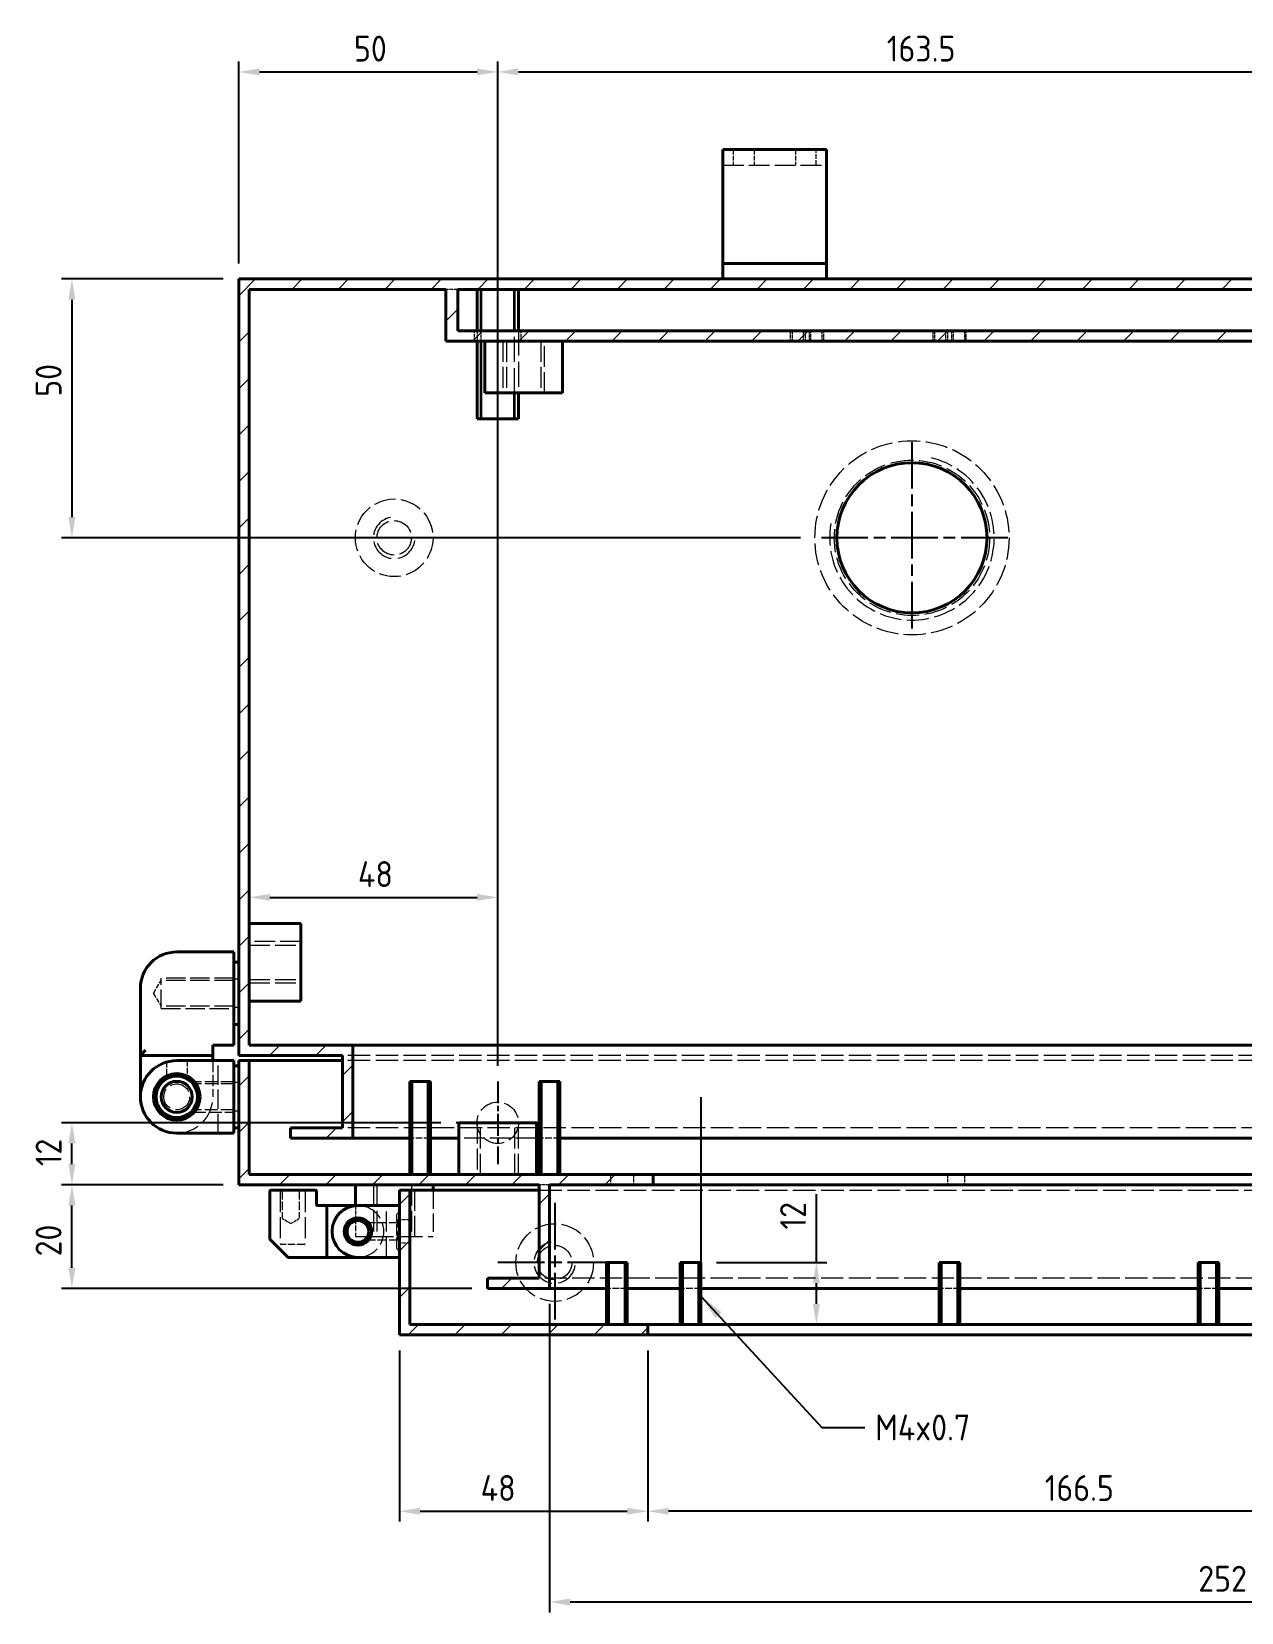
# Model space of a CAD drawing. Header units: millimetres. Extents: x 0 to 2378, y 0 to 1682.
# Drawn here: x 1109.9 to 1343.5, y 778.8 to 1084.2 of the extents above; entities that cross this region are included whole.
import ezdxf

# ---------------------------------------------------------------- set-up
doc = ezdxf.new("R2010")
doc.units = ezdxf.units.MM
doc.header["$LTSCALE"] = 2
doc.linetypes.add('CHAIN', pattern=[0.3543, 0.2362, -0.0295, 0.0591, -0.0295])
doc.linetypes.add('DASHED', pattern=[0.2067, 0.1654, -0.0413])
for name, color, linetype, lineweight in [('가려진 것(ISO)', 2, 'DASHED', 18), ('가시적인 것(ISO)', 3, 'Continuous', 40), ('가시적인 좁은 것(ISO)', 3, 'Continuous', 35), ('기호(ISO)', 5, 'Continuous', 25), ('중심 표식(ISO)', 1, 'Continuous', 25), ('치수(ISO)', 2, 'Continuous', 25), ('해치(ISO)', 7, 'Continuous', 18)]:
    doc.layers.add(name, color=color, linetype=linetype, lineweight=lineweight)
doc.styles.add('치수 텍스트_PSTEK_POSCO', font='isocp.shx')
doc.dimstyles.new('치수_PSTEK_POSCO', dxfattribs={"dimscale": 2, "dimtxt": 2.5, "dimasz": 2, "dimexe": 1, "dimexo": 1.5, "dimgap": 1, "dimtad": 1, "dimrnd": 1e-08, "dimdsep": 46, "dimtxsty": '치수 텍스트_PSTEK_POSCO', "dimcen": 0.09, "dimdle": 10, "dimclrd": 7, "dimclre": 7, "dimclrt": 2, "dimadec": 1, "dimazin": 2, "dimtfac": 1, "dimtmove": 0, "dimatfit": 3, "dimfxl": 0, "dimtolj": 1, "dimlwd": -1, "dimlwe": -1, "dimarcsym": 0})
doc.dimstyles.new('치수_PSTEK_POSCO$7', dxfattribs={"dimscale": 2, "dimtxt": 2.5, "dimasz": 2.5, "dimexe": 1, "dimexo": 1.5, "dimgap": 1, "dimtad": 1, "dimrnd": 1e-08, "dimdsep": 46, "dimtxsty": '치수 텍스트_PSTEK_POSCO', "dimcen": 0.09, "dimdle": 10, "dimclrd": 7, "dimclre": 7, "dimclrt": 2, "dimadec": 1, "dimazin": 2, "dimtfac": 1, "dimtmove": 0, "dimatfit": 3, "dimfxl": 0, "dimtolj": 1, "dimlwd": -1, "dimlwe": -1, "dimarcsym": 0})

# ---------------------------------------------------------------- blocks, each defined once
blk = doc.blocks.new('*D70')
at = {"layer": 'Defpoints', "color": 0}
for p in [(1149.89, 1036.39), (1117.65, 986.39), (1261.39, 986.39)]:
    blk.add_point(p, dxfattribs=at)
at = {"layer": '치수(ISO)', "color": 7}
for p, q in [((1146.89, 1036.39), (1115.65, 1036.39)), ((1117.65, 1032.39), (1117.65, 990.39)), ((1258.39, 986.39), (1115.65, 986.39))]:
    blk.add_line(p, q, dxfattribs=at)
for points in [[(1116.98, 1032.39), (1118.32, 1032.39), (1117.65, 1036.39)], [(1116.98, 990.39), (1118.32, 990.39), (1117.65, 986.39)]]:
    blk.add_solid(points, dxfattribs=at)
at = {"layer": '치수(ISO)', "color": 2, "insert": (1113.15, 1013.63), "char_height": 5, "attachment_point": 4, "rotation": 90, "style": '치수 텍스트_PSTEK_POSCO'}
blk.add_mtext('\\A1;50', dxfattribs=at)
blk = doc.blocks.new('*D80')
at = {"layer": 'Defpoints', "color": 0}
for p in [(1228.89, 832.39), (1395.39, 832.39), (1228.89, 798.33)]:
    blk.add_point(p, dxfattribs=at)
at = {"layer": '치수(ISO)', "color": 7}
for p, q in [((1228.89, 829.39), (1228.89, 796.33)), ((1395.39, 829.39), (1395.39, 796.33)), ((1391.39, 798.33), (1232.89, 798.33))]:
    blk.add_line(p, q, dxfattribs=at)
for points in [[(1232.89, 799), (1232.89, 797.67), (1228.89, 798.33)], [(1391.39, 799), (1391.39, 797.67), (1395.39, 798.33)]]:
    blk.add_solid(points, dxfattribs=at)
at = {"layer": '치수(ISO)', "color": 2, "insert": (1305.54, 802.83), "char_height": 5, "attachment_point": 4, "style": '치수 텍스트_PSTEK_POSCO'}
blk.add_mtext('\\A1;166.5', dxfattribs=at)
blk = doc.blocks.new('*D81')
at = {"layer": 'Defpoints', "color": 0}
for p in [(1180.89, 832.39), (1228.89, 832.39), (1228.89, 798.33)]:
    blk.add_point(p, dxfattribs=at)
at = {"layer": '치수(ISO)', "color": 7}
for p, q in [((1180.89, 829.39), (1180.89, 796.33)), ((1228.89, 829.39), (1228.89, 796.33)), ((1184.89, 798.33), (1224.89, 798.33))]:
    blk.add_line(p, q, dxfattribs=at)
for points in [[(1184.89, 799), (1184.89, 797.67), (1180.89, 798.33)], [(1224.89, 799), (1224.89, 797.67), (1228.89, 798.33)]]:
    blk.add_solid(points, dxfattribs=at)
at = {"layer": '치수(ISO)', "color": 2, "insert": (1196.59, 802.83), "char_height": 5, "attachment_point": 4, "style": '치수 텍스트_PSTEK_POSCO'}
blk.add_mtext('\\A1;48', dxfattribs=at)
blk = doc.blocks.new('*D84')
at = {"layer": 'Defpoints', "color": 0}
for p in [(1209.89, 841.39), (1461.89, 841.39), (1209.89, 780.8)]:
    blk.add_point(p, dxfattribs=at)
at = {"layer": '치수(ISO)', "color": 7}
for p, q in [((1209.89, 838.39), (1209.89, 778.8)), ((1461.89, 838.39), (1461.89, 778.8)), ((1457.89, 780.8), (1213.89, 780.8))]:
    blk.add_line(p, q, dxfattribs=at)
for points in [[(1213.89, 781.47), (1213.89, 780.13), (1209.89, 780.8)], [(1457.89, 781.47), (1457.89, 780.13), (1461.89, 780.8)]]:
    blk.add_solid(points, dxfattribs=at)
at = {"layer": '치수(ISO)', "color": 2, "insert": (1335.18, 785.3), "char_height": 5, "attachment_point": 4, "style": '치수 텍스트_PSTEK_POSCO'}
blk.add_mtext('\\A1;252', dxfattribs=at)
blk = doc.blocks.new('*D85')
at = {"layer": 'Defpoints', "color": 0}
for p in [(1117.65, 861.39), (1149.89, 861.39), (1197.89, 841.39)]:
    blk.add_point(p, dxfattribs=at)
at = {"layer": '치수(ISO)', "color": 7}
for p, q in [((1146.89, 861.39), (1115.65, 861.39)), ((1117.65, 845.39), (1117.65, 857.39)), ((1194.89, 841.39), (1115.65, 841.39))]:
    blk.add_line(p, q, dxfattribs=at)
for points in [[(1116.98, 857.39), (1118.32, 857.39), (1117.65, 861.39)], [(1116.98, 845.39), (1118.32, 845.39), (1117.65, 841.39)]]:
    blk.add_solid(points, dxfattribs=at)
at = {"layer": '치수(ISO)', "color": 2, "insert": (1113.15, 847.57), "char_height": 5, "attachment_point": 4, "rotation": 90, "style": '치수 텍스트_PSTEK_POSCO'}
blk.add_mtext('\\A1;20', dxfattribs=at)
blk = doc.blocks.new('*D93')
at = {"layer": 'Defpoints', "color": 0}
for p in [(1239.14, 846.39), (1261.43, 846.39), (1239.14, 834.39)]:
    blk.add_point(p, dxfattribs=at)
at = {"layer": '치수(ISO)', "color": 7}
for p, q in [((1261.43, 846.39), (1261.43, 859.56)), ((1242.14, 846.39), (1263.43, 846.39)), ((1261.43, 838.39), (1261.43, 842.39)), ((1242.14, 834.39), (1263.43, 834.39))]:
    blk.add_line(p, q, dxfattribs=at)
for points in [[(1260.76, 842.39), (1262.09, 842.39), (1261.43, 846.39)], [(1260.76, 838.39), (1262.09, 838.39), (1261.43, 834.39)]]:
    blk.add_solid(points, dxfattribs=at)
at = {"layer": '치수(ISO)', "color": 2, "insert": (1256.93, 852.76), "char_height": 5, "attachment_point": 4, "rotation": 90, "style": '치수 텍스트_PSTEK_POSCO'}
blk.add_mtext('\\A1;12', dxfattribs=at)
blk = doc.blocks.new('*D105')
at = {"layer": 'Defpoints', "color": 0}
for p in [(1199.89, 1076.39), (1149.89, 1036.39), (1199.89, 881.39)]:
    blk.add_point(p, dxfattribs=at)
at = {"layer": '치수(ISO)', "color": 7}
for p, q in [((1149.89, 1039.39), (1149.89, 1078.39)), ((1199.89, 884.39), (1199.89, 1078.39)), ((1153.89, 1076.39), (1195.89, 1076.39))]:
    blk.add_line(p, q, dxfattribs=at)
for points in [[(1153.89, 1077.06), (1153.89, 1075.73), (1149.89, 1076.39)], [(1195.89, 1077.06), (1195.89, 1075.73), (1199.89, 1076.39)]]:
    blk.add_solid(points, dxfattribs=at)
at = {"layer": '치수(ISO)', "color": 2, "insert": (1172.12, 1080.89), "char_height": 5, "attachment_point": 4, "style": '치수 텍스트_PSTEK_POSCO'}
blk.add_mtext('\\A1;50', dxfattribs=at)
blk = doc.blocks.new('*D106')
at = {"layer": 'Defpoints', "color": 0}
for p in [(1363.39, 1076.39), (1199.89, 881.39), (1363.39, 881.39)]:
    blk.add_point(p, dxfattribs=at)
at = {"layer": '치수(ISO)', "color": 7}
for p, q in [((1199.89, 884.39), (1199.89, 1078.39)), ((1363.39, 884.39), (1363.39, 1078.39)), ((1203.89, 1076.39), (1359.39, 1076.39))]:
    blk.add_line(p, q, dxfattribs=at)
for points in [[(1203.89, 1077.06), (1203.89, 1075.73), (1199.89, 1076.39)], [(1359.39, 1077.06), (1359.39, 1075.73), (1363.39, 1076.39)]]:
    blk.add_solid(points, dxfattribs=at)
at = {"layer": '치수(ISO)', "color": 2, "insert": (1275.04, 1080.89), "char_height": 5, "attachment_point": 4, "style": '치수 텍스트_PSTEK_POSCO'}
blk.add_mtext('\\A1;163.5', dxfattribs=at)
blk = doc.blocks.new('*D109')
at = {"layer": 'Defpoints', "color": 0}
for p in [(1117.65, 873.39), (1191.89, 873.39), (1149.89, 861.39)]:
    blk.add_point(p, dxfattribs=at)
at = {"layer": '치수(ISO)', "color": 7}
for p, q in [((1188.89, 873.39), (1115.65, 873.39)), ((1117.65, 865.39), (1117.65, 869.39)), ((1146.89, 861.39), (1115.65, 861.39))]:
    blk.add_line(p, q, dxfattribs=at)
for points in [[(1116.98, 869.39), (1118.32, 869.39), (1117.65, 873.39)], [(1116.98, 865.39), (1118.32, 865.39), (1117.65, 861.39)]]:
    blk.add_solid(points, dxfattribs=at)
at = {"layer": '치수(ISO)', "color": 2, "insert": (1113.15, 864.99), "char_height": 5, "attachment_point": 4, "rotation": 90, "style": '치수 텍스트_PSTEK_POSCO'}
blk.add_mtext('\\A1;12', dxfattribs=at)
blk = doc.blocks.new('*D164')
at = {"layer": 'Defpoints', "color": 0}
for p in [(1199.89, 916.92), (1151.89, 885.39), (1199.89, 881.39)]:
    blk.add_point(p, dxfattribs=at)
at = {"layer": '치수(ISO)', "color": 7}
for p, q in [((1151.89, 888.39), (1151.89, 918.92)), ((1155.89, 916.92), (1195.89, 916.92)), ((1199.89, 884.39), (1199.89, 918.92))]:
    blk.add_line(p, q, dxfattribs=at)
for points in [[(1155.89, 917.59), (1155.89, 916.26), (1151.89, 916.92)], [(1195.89, 917.59), (1195.89, 916.26), (1199.89, 916.92)]]:
    blk.add_solid(points, dxfattribs=at)
at = {"layer": '치수(ISO)', "color": 2, "insert": (1172.89, 921.42), "char_height": 5, "attachment_point": 4, "style": '치수 텍스트_PSTEK_POSCO'}
blk.add_mtext('\\A1;48', dxfattribs=at)

msp = doc.modelspace()

# ---------------------------------------------------------------- hatches: boundary and pattern name
at = {"layer": '해치(ISO)'}
h = msp.add_hatch(dxfattribs=at)
h.set_pattern_fill('ANSI31', color=256, scale=50.8, style=0)
h.set_pattern_definition([(45, (0, 0), (-4.490128, 4.490128), [])])
h.paths.add_polyline_path([(1159.8906, 870.3869), (1171.8906, 870.3869), (1171.8906, 888.3869), (1151.8906, 888.3869), (1151.8906, 1034.3869), (1189.8906, 1034.3869), (1189.8906, 1024.3869), (1536.8906, 1024.3869), (1536.8906, 1034.3869), (1574.8906, 1034.3869), (1574.8906, 888.3869), (1554.8906, 888.3869), (1554.8906, 870.3869), (1566.8906, 870.3869), (1566.8906, 872.3869), (1556.8906, 872.3869), (1556.8906, 886.3869), (1576.8906, 886.3869), (1576.8906, 1036.3869), (1149.8906, 1036.3869), (1149.8906, 886.3869), (1169.8906, 886.3869), (1169.8906, 872.3869), (1159.8906, 872.3869)])
h.paths.add_polyline_path([(1192.1906, 1034.3869), (1534.5906, 1034.3869), (1534.5906, 1026.3869), (1192.1906, 1026.3869)], flags=0)
edge = h.paths.add_edge_path()
edge.add_line((1576.8906, 885.3869), (1574.8906, 885.3869))
edge.add_line((1574.8906, 885.3869), (1574.8906, 863.3869))
edge.add_line((1574.8906, 863.3869), (1393.8906, 863.3869))
edge.add_line((1393.8906, 863.3869), (1393.8906, 861.3869))
edge.add_line((1393.8906, 861.3869), (1459.8906, 861.3869))
edge.add_line((1459.8906, 861.3869), (1459.8906, 847.3869))
edge.add_ellipse((1457.8906, 847.3869), major_axis=(2, 0), ratio=1, start_angle=270, end_angle=360, ccw=False)
edge.add_line((1457.8906, 845.3869), (1449.8906, 845.3869))
edge.add_line((1449.8906, 845.3869), (1449.8906, 843.3869))
edge.add_line((1449.8906, 843.3869), (1458.6906, 843.3869))
edge.add_ellipse((1458.6906, 846.5869), major_axis=(0, -3.2), ratio=1, start_angle=0, end_angle=90)
edge.add_line((1461.8906, 846.5869), (1461.8906, 841.3869))
edge.add_line((1461.8906, 841.3869), (1473.8906, 841.3869))
edge.add_line((1473.8906, 841.3869), (1473.8906, 843.3869))
edge.add_line((1473.8906, 843.3869), (1463.8906, 843.3869))
edge.add_line((1463.8906, 843.3869), (1463.8906, 861.3869))
edge.add_line((1463.8906, 861.3869), (1576.8906, 861.3869))
edge.add_line((1576.8906, 861.3869), (1576.8906, 885.3869))
h.paths.add_polyline_path([(1151.8906, 885.3869), (1149.8906, 885.3869), (1149.8906, 861.3869), (1207.8906, 861.3869), (1207.8906, 843.3869), (1197.8906, 843.3869), (1197.8906, 841.3869), (1209.8906, 841.3869), (1209.8906, 861.3869), (1229.8906, 861.3869), (1229.8906, 863.3869), (1151.8906, 863.3869)])
h.paths.add_polyline_path([(1417.3906, 832.3869), (1417.3906, 833.1929), (1417.3906, 834.3869), (1395.3906, 834.3869), (1395.3906, 832.3869), (1414.2531, 832.3869), (1415.0706, 832.3869)])
h.paths.add_polyline_path([(1490.8906, 832.3869), (1490.8906, 860.3869), (1475.8906, 860.3869), (1475.8906, 858.3869), (1488.8906, 858.3869), (1488.8906, 834.3869), (1441.3906, 834.3869), (1441.3906, 833.1929), (1441.3906, 832.3869), (1443.7106, 832.3869), (1444.5281, 832.3869)])
h.paths.add_polyline_path([(1180.8906, 860.3869), (1180.8906, 832.3869), (1228.8906, 832.3869), (1228.8906, 834.3869), (1182.8906, 834.3869), (1182.8906, 860.3869)])

# ---------------------------------------------------------------- linework, layer by layer
at = {"layer": '가려진 것(ISO)', "ltscale": 2.856945}
for p, q in [((1245.3906, 1061.3869), (1245.3906, 1058.3869)), ((1249.3906, 1061.3869), (1249.3906, 1058.3869)), ((1257.3906, 1061.3869), (1257.3906, 1058.3869)), ((1261.3906, 1058.3869), (1261.3906, 1061.3869))]:
    msp.add_line(p, q, dxfattribs=at)
at = {"layer": '가려진 것(ISO)', "ltscale": 12.094824}
for p, q in [((1243.3906, 1058.3869), (1263.3906, 1058.3869)), ((1200.8906, 1024.3869), (1200.8906, 1014.3869)), ((1201.5671, 1024.3869), (1201.5671, 1014.3869)), ((1208.2141, 1024.3869), (1208.2141, 1014.3869)), ((1208.8906, 1014.3869), (1208.8906, 1024.3869)), ((1161.8906, 908.3869), (1151.8906, 908.3869)), ((1151.8906, 907.7104), (1161.8906, 907.7104)), ((1151.8906, 901.0634), (1161.8906, 901.0634)), ((1151.8906, 900.3869), (1161.8906, 900.3869)), ((1195.8906, 873.3869), (1195.8906, 863.3869)), ((1196.5671, 863.3869), (1196.5671, 873.3869)), ((1203.2141, 863.3869), (1203.2141, 873.3869)), ((1203.8906, 863.3869), (1203.8906, 873.3869)), ((1207.3906, 870.3869), (1192.3906, 870.3869)), ((1175.8906, 861.3869), (1175.8906, 851.3869)), ((1176.5671, 861.3869), (1176.5671, 851.3869)), ((1183.2141, 861.3869), (1183.2141, 851.3869)), ((1183.8906, 851.3869), (1183.8906, 861.3869))]:
    msp.add_line(p, q, dxfattribs=at)
at = {"layer": '가려진 것(ISO)', "ltscale": 2.190301}
msp.add_line((1192.1906, 1034.3869), (1189.8906, 1034.3869), dxfattribs=at)
at = {"layer": '가려진 것(ISO)', "ltscale": 1.904597}
for p, q in [((1195.3906, 1024.3869), (1195.3906, 1026.3869)), ((1195.8906, 1026.3869), (1195.8906, 1024.3869)), ((1196.6346, 1026.3869), (1196.6346, 1024.3869)), ((1204.3906, 1024.3869), (1204.3906, 1026.3869)), ((1256.3906, 1026.3869), (1256.3906, 1024.3869)), ((1256.7696, 1026.3869), (1256.7696, 1024.3869)), ((1258.8906, 1026.3869), (1258.8906, 1024.3869)), ((1259.2696, 1026.3869), (1259.2696, 1024.3869)), ((1260.0116, 1026.3869), (1260.0116, 1024.3869)), ((1260.3906, 1024.3869), (1260.3906, 1026.3869)), ((1262.5116, 1026.3869), (1262.5116, 1024.3869)), ((1262.8906, 1024.3869), (1262.8906, 1026.3869)), ((1283.8906, 1026.3869), (1283.8906, 1024.3869)), ((1284.2696, 1026.3869), (1284.2696, 1024.3869)), ((1286.3906, 1026.3869), (1286.3906, 1024.3869)), ((1286.7696, 1026.3869), (1286.7696, 1024.3869)), ((1287.5116, 1026.3869), (1287.5116, 1024.3869)), ((1287.8906, 1024.3869), (1287.8906, 1026.3869)), ((1290.0116, 1026.3869), (1290.0116, 1024.3869)), ((1290.3906, 1024.3869), (1290.3906, 1026.3869)), ((1209.8906, 861.3869), (1207.8906, 861.3869)), ((1221.6406, 863.3869), (1221.6406, 861.3869)), ((1226.1406, 863.3869), (1226.1406, 861.3869)), ((1286.7406, 863.3869), (1286.7406, 861.3869)), ((1290.0406, 863.3869), (1290.0406, 861.3869)), ((1182.8906, 854.6369), (1180.8906, 854.6369)), ((1182.8906, 850.1369), (1180.8906, 850.1369))]:
    msp.add_line(p, q, dxfattribs=at)
at = {"layer": '가려진 것(ISO)', "ltscale": 14.513788}
for p, q in [((1203.1466, 1014.3869), (1203.1466, 1026.3869)), ((1203.8906, 1026.3869), (1203.8906, 1014.3869))]:
    msp.add_line(p, q, dxfattribs=at)
at = {"layer": '가려진 것(ISO)', "ltscale": 2.777503}
for q in [(1134.8906, 900.8869), (1134.8906, 895.8869)]:
    msp.add_line((1133.3885, 898.3869), q, dxfattribs=at)
at = {"layer": '가려진 것(ISO)', "ltscale": 11.288502}
for p, q in [((1148.8906, 901.3199), (1134.8906, 901.3199)), ((1148.8906, 900.8869), (1134.8906, 900.8869)), ((1148.8906, 895.8869), (1134.8906, 895.8869)), ((1134.8906, 895.4539), (1148.8906, 895.4539)), ((1145.8906, 871.3869), (1145.8906, 885.3869))]:
    msp.add_line(p, q, dxfattribs=at)
at = {"layer": '가려진 것(ISO)', "ltscale": 11.144523}
msp.add_line((1134.8906, 895.4539), (1134.8906, 901.3199), dxfattribs=at)
at = {"layer": '가려진 것(ISO)', "ltscale": 0.952248}
for p, q in [((1149.8906, 901.1369), (1148.8906, 901.1369)), ((1149.8906, 895.6369), (1148.8906, 895.6369)), ((1149.8906, 881.1369), (1148.8906, 881.1369)), ((1149.8906, 875.6369), (1148.8906, 875.6369))]:
    msp.add_line(p, q, dxfattribs=at)
at = {"layer": '가려진 것(ISO)', "ltscale": 13.001935}
for p, q in [((1556.8906, 886.3869), (1169.8906, 886.3869)), ((1556.8906, 885.3869), (1169.8906, 885.3869))]:
    msp.add_line(p, q, dxfattribs=at)
at = {"layer": '가려진 것(ISO)', "ltscale": 3.089415}
msp.add_line((1135.8906, 885.0951), (1135.8906, 881.851), dxfattribs=at)
at = {"layer": '가려진 것(ISO)', "ltscale": 3.367307}
msp.add_line((1139.8906, 885.3869), (1139.8906, 881.851), dxfattribs=at)
at = {"layer": '가려진 것(ISO)', "ltscale": 6.666338}
msp.add_line((1144.8906, 885.3869), (1144.8906, 878.3869), dxfattribs=at)
at = {"layer": '가려진 것(ISO)', "ltscale": 7.502025}
for p, q in [((1148.8906, 881.3199), (1141.0131, 881.3199)), ((1148.8906, 880.8869), (1141.0131, 880.8869)), ((1148.8906, 875.8869), (1141.0131, 875.8869)), ((1141.0131, 875.4539), (1148.8906, 875.4539))]:
    msp.add_line(p, q, dxfattribs=at)
at = {"layer": '가려진 것(ISO)', "ltscale": 1.537008}
for p, q in [((1141.0131, 880.8869), (1141.0131, 881.3199)), ((1141.0131, 875.4539), (1141.0131, 875.8869))]:
    msp.add_line(p, q, dxfattribs=at)
at = {"layer": '가려진 것(ISO)', "ltscale": 13.045131}
msp.add_line((1509.6406, 872.3869), (1169.8906, 872.3869), dxfattribs=at)
at = {"layer": '가려진 것(ISO)', "ltscale": 3.809293}
for p, q in [((1186.8906, 870.3869), (1182.8906, 870.3869)), ((1211.8906, 870.3869), (1207.8906, 870.3869)), ((1224.8906, 841.3869), (1220.8906, 841.3869)), ((1239.1406, 841.3869), (1235.1406, 841.3869)), ((1289.1406, 841.3869), (1285.1406, 841.3869)), ((1339.1406, 841.3869), (1335.1406, 841.3869))]:
    msp.add_line(p, q, dxfattribs=at)
at = {"layer": '가려진 것(ISO)', "ltscale": 12.215772}
for p, q in [((1157.8906, 860.1869), (1157.8906, 850.0869)), ((1162.6906, 860.1869), (1162.6906, 850.0869))]:
    msp.add_line(p, q, dxfattribs=at)
at = {"layer": '가려진 것(ISO)', "ltscale": 4.939583}
for p, q in [((1158.2406, 860.1869), (1158.2406, 855)), ((1161.5406, 860.1869), (1161.5406, 855))]:
    msp.add_line(p, q, dxfattribs=at)
at = {"layer": '가려진 것(ISO)', "ltscale": 10.885341}
msp.add_line((1187.3906, 860.3869), (1187.3906, 851.3869), dxfattribs=at)
at = {"layer": '가려진 것(ISO)', "ltscale": 13.175637}
msp.add_line((1207.8906, 860.3869), (1463.8906, 860.3869), dxfattribs=at)
at = {"layer": '가려진 것(ISO)', "ltscale": 2.283248}
msp.add_line((1172.3906, 857.3869), (1172.3906, 854.9893), dxfattribs=at)
at = {"layer": '가려진 것(ISO)', "ltscale": 11.611031}
msp.add_line((1178.3906, 847.5869), (1178.3906, 857.1869), dxfattribs=at)
at = {"layer": '가려진 것(ISO)', "ltscale": 6.285399}
msp.add_line((1180.3906, 849.0869), (1180.3906, 855.6869), dxfattribs=at)
at = {"layer": '가려진 것(ISO)', "ltscale": 0.095135}
for p, q in [((1180.6906, 855.8869), (1180.5906, 855.8869)), ((1180.6906, 848.8869), (1180.5906, 848.8869))]:
    msp.add_line(p, q, dxfattribs=at)
at = {"layer": '가려진 것(ISO)', "ltscale": 1.725356}
for q in [(1158.3376, 854.8286), (1161.4436, 854.8286)]:
    msp.add_line((1159.8906, 853.8955), q, dxfattribs=at)
at = {"layer": '가려진 것(ISO)', "ltscale": 3.382137}
msp.add_line((1172.3906, 854.9383), (1172.3906, 851.3869), dxfattribs=at)
at = {"layer": '가려진 것(ISO)', "ltscale": 5.363575}
for p, q in [((1180.6906, 854.0369), (1175.0586, 854.0369)), ((1180.6906, 850.7369), (1175.0586, 850.7369))]:
    msp.add_line(p, q, dxfattribs=at)
at = {"layer": '가려진 것(ISO)', "ltscale": 0.19037}
for p, q in [((1180.3906, 854.6869), (1180.5906, 854.6869)), ((1180.3906, 854.655), (1180.5906, 854.655)), ((1180.3906, 854.5592), (1180.5906, 854.5592)), ((1180.3906, 854.5273), (1180.5906, 854.5273)), ((1180.3906, 854.4954), (1180.5906, 854.4954)), ((1180.3906, 854.4635), (1180.5906, 854.4635)), ((1180.3906, 854.4316), (1180.5906, 854.4316)), ((1180.3906, 854.3996), (1180.5906, 854.3996)), ((1180.3906, 854.3358), (1180.5906, 854.3358)), ((1180.3906, 854.3039), (1180.5906, 854.3039)), ((1180.3906, 854.272), (1180.5906, 854.272)), ((1180.3906, 854.2401), (1180.5906, 854.2401)), ((1180.3906, 854.2082), (1180.5906, 854.2082)), ((1180.3906, 854.1762), (1180.5906, 854.1762)), ((1180.3906, 854.1443), (1180.5906, 854.1443)), ((1180.3906, 854.1124), (1180.5906, 854.1124)), ((1180.3906, 854.0805), (1180.5906, 854.0805)), ((1180.3906, 854.0486), (1180.5906, 854.0486)), ((1180.3906, 854.0167), (1180.5906, 854.0167)), ((1180.3906, 853.9847), (1180.5906, 853.9847)), ((1180.3906, 853.9528), (1180.5906, 853.9528)), ((1180.3906, 853.9209), (1180.5906, 853.9209)), ((1180.3906, 853.889), (1180.5906, 853.889)), ((1180.3906, 853.8571), (1180.5906, 853.8571)), ((1180.3906, 853.8252), (1180.5906, 853.8252)), ((1180.3906, 853.7933), (1180.5906, 853.7933)), ((1180.3906, 853.7613), (1180.5906, 853.7613)), ((1180.3906, 853.7294), (1180.5906, 853.7294)), ((1180.3906, 853.6656), (1180.5906, 853.6656)), ((1180.3906, 853.6337), (1180.5906, 853.6337)), ((1180.3906, 853.6018), (1180.5906, 853.6018)), ((1180.3906, 853.5699), (1180.5906, 853.5699)), ((1180.3906, 853.5379), (1180.5906, 853.5379)), ((1180.3906, 853.4741), (1180.5906, 853.4741)), ((1180.3906, 853.4422), (1180.5906, 853.4422)), ((1180.3906, 853.4103), (1180.5906, 853.4103)), ((1180.3906, 853.3784), (1180.5906, 853.3784)), ((1180.3906, 853.3465), (1180.5906, 853.3465)), ((1180.3906, 853.3145), (1180.5906, 853.3145)), ((1180.3906, 853.2188), (1180.5906, 853.2188)), ((1180.3906, 853.1869), (1180.5906, 853.1869)), ((1180.3906, 852.3869), (1180.5906, 852.3869)), ((1180.3906, 852.355), (1180.5906, 852.355)), ((1180.3906, 852.2911), (1180.5906, 852.2911)), ((1180.3906, 852.2592), (1180.5906, 852.2592)), ((1180.3906, 852.1954), (1180.5906, 852.1954)), ((1180.3906, 852.1635), (1180.5906, 852.1635)), ((1180.3906, 852.1316), (1180.5906, 852.1316)), ((1180.3906, 852.0996), (1180.5906, 852.0996)), ((1180.3906, 852.0358), (1180.5906, 852.0358)), ((1180.3906, 852.0039), (1180.5906, 852.0039)), ((1180.3906, 851.9082), (1180.5906, 851.9082)), ((1180.3906, 851.8762), (1180.5906, 851.8762)), ((1180.3906, 851.8124), (1180.5906, 851.8124)), ((1180.3906, 851.7805), (1180.5906, 851.7805)), ((1180.3906, 851.7486), (1180.5906, 851.7486)), ((1180.3906, 851.7167), (1180.5906, 851.7167)), ((1180.3906, 851.6528), (1180.5906, 851.6528)), ((1180.3906, 851.6209), (1180.5906, 851.6209)), ((1180.3906, 851.589), (1180.5906, 851.589)), ((1180.3906, 851.5571), (1180.5906, 851.5571)), ((1180.3906, 851.5252), (1180.5906, 851.5252)), ((1180.3906, 851.4933), (1180.5906, 851.4933)), ((1180.3906, 851.4613), (1180.5906, 851.4613)), ((1180.3906, 851.4294), (1180.5906, 851.4294)), ((1180.3906, 851.3975), (1180.5906, 851.3975)), ((1180.3906, 851.3656), (1180.5906, 851.3656)), ((1180.3906, 851.3337), (1180.5906, 851.3337)), ((1180.3906, 851.2699), (1180.5906, 851.2699)), ((1180.3906, 851.2379), (1180.5906, 851.2379)), ((1180.3906, 851.1741), (1180.5906, 851.1741)), ((1180.3906, 851.1422), (1180.5906, 851.1422)), ((1180.3906, 851.1103), (1180.5906, 851.1103)), ((1180.3906, 851.0784), (1180.5906, 851.0784)), ((1180.3906, 851.0145), (1180.5906, 851.0145)), ((1180.3906, 850.9826), (1180.5906, 850.9826)), ((1180.3906, 850.9188), (1180.5906, 850.9188)), ((1180.3906, 850.8869), (1180.5906, 850.8869))]:
    msp.add_line(p, q, dxfattribs=at)
at = {"layer": '가려진 것(ISO)', "ltscale": 0.425417}
msp.add_line((1180.5906, 854.6869), (1180.5906, 854.2401), dxfattribs=at)
at = {"layer": '가려진 것(ISO)', "ltscale": 0.182265}
msp.add_line((1180.5906, 854.2401), (1180.5906, 854.0486), dxfattribs=at)
at = {"layer": '가려진 것(ISO)', "ltscale": 0.820541}
msp.add_line((1180.5906, 854.0486), (1180.5906, 853.1869), dxfattribs=at)
at = {"layer": '가려진 것(ISO)', "ltscale": 0.151777}
for p, q in [((1180.5906, 852.3869), (1180.5906, 852.355)), ((1180.5906, 850.9188), (1180.5906, 850.8869))]:
    msp.add_line(p, q, dxfattribs=at)
at = {"layer": '가려진 것(ISO)', "ltscale": 0.133566}
for p, q in [((1180.5906, 852.355), (1180.5906, 852.2911)), ((1180.5906, 850.9826), (1180.5906, 850.9188))]:
    msp.add_line(p, q, dxfattribs=at)
at = {"layer": '가려진 것(ISO)', "ltscale": 0.170054}
for p, q in [((1180.5906, 852.2911), (1180.5906, 852.1635)), ((1180.5906, 851.1103), (1180.5906, 850.9826))]:
    msp.add_line(p, q, dxfattribs=at)
at = {"layer": '가려진 것(ISO)', "ltscale": 0.125066}
for p, q in [((1180.5906, 852.1635), (1180.5906, 852.0358)), ((1180.5906, 851.3975), (1180.5906, 851.2699))]:
    msp.add_line(p, q, dxfattribs=at)
at = {"layer": '가려진 것(ISO)', "ltscale": 0.455811}
msp.add_line((1180.5906, 852.0358), (1180.5906, 851.5571), dxfattribs=at)
at = {"layer": '가려진 것(ISO)', "ltscale": 4.190233}
msp.add_line((1162.4906, 849.8869), (1158.0906, 849.8869), dxfattribs=at)
at = {"layer": '가려진 것(ISO)', "ltscale": 6.503407}
msp.add_line((1172.3906, 851.3869), (1175.2906, 851.3869), dxfattribs=at)
at = {"layer": '가려진 것(ISO)', "ltscale": 13.437271}
msp.add_line((1175.3446, 851.3869), (1187.3906, 851.3869), dxfattribs=at)
at = {"layer": '가려진 것(ISO)', "ltscale": 0.15187}
msp.add_line((1180.5906, 851.5571), (1180.5906, 851.3975), dxfattribs=at)
at = {"layer": '가려진 것(ISO)', "ltscale": 0.154757}
msp.add_line((1180.5906, 851.2699), (1180.5906, 851.1103), dxfattribs=at)
at = {"layer": '가려진 것(ISO)', "ltscale": 12.916651}
msp.add_line((1416.1406, 843.3869), (1207.8906, 843.3869), dxfattribs=at)
at = {"layer": '가려진 것(ISO)', "ltscale": 12.953526}
msp.add_circle((1279.8906, 986.3869), 18.75, dxfattribs=at)
at = {"layer": '가려진 것(ISO)', "ltscale": 13.413276}
msp.add_circle((1279.8906, 986.3869), 15.0029, dxfattribs=at)
at = {"layer": '가려진 것(ISO)', "ltscale": 12.665669}
for centre, radius in [((1179.8906, 986.3869), 7.5), ((1137.8906, 878.3869), 2.5), ((1210.8906, 846.3869), 7.5)]:
    msp.add_circle(centre, radius, dxfattribs=at)
at = {"layer": '가려진 것(ISO)', "ltscale": 12.628305}
for centre in [(1179.8906, 986.3869), (1210.8906, 846.3869)]:
    msp.add_circle(centre, 3.3235, dxfattribs=at)
at = {"layer": '가려진 것(ISO)', "ltscale": 12.159042}
msp.add_circle((1199.8906, 873.3869), 4, dxfattribs=at)
at = {"layer": '가려진 것(ISO)', "ltscale": 12.934498}
msp.add_arc((1279.8906, 986.3869), 15.8857, 170, 80, dxfattribs=at)
at = {"layer": '가려진 것(ISO)', "ltscale": 15.198803}
for centre in [(1179.8906, 986.3869), (1210.8906, 846.3869)]:
    msp.add_arc(centre, 4, 100, 10, dxfattribs=at)
at = {"layer": '가려진 것(ISO)', "ltscale": 13.298953}
msp.add_arc((1137.8906, 878.3869), 7, 270, 0, dxfattribs=at)
at = {"layer": '가려진 것(ISO)', "ltscale": 0.299089}
for centre, start, end in [((1157.6906, 860.1869), 0, 90), ((1158.0406, 860.1869), 0, 90), ((1161.7406, 860.1869), 90, 180), ((1162.8906, 860.1869), 90, 180), ((1178.5906, 857.1869), 90, 180), ((1180.5906, 855.6869), 90, 180), ((1180.6906, 856.0869), 270, 0), ((1180.6906, 854.2369), 270, 0), ((1158.0906, 850.0869), 180, 270), ((1162.4906, 850.0869), 270, 0), ((1180.5906, 849.0869), 180, 270), ((1180.6906, 850.5369), 0, 90), ((1178.5906, 847.5869), 180, 270), ((1180.6906, 848.6869), 0, 90)]:
    msp.add_arc(centre, 0.2, start, end, dxfattribs=at)
at = {"layer": '가려진 것(ISO)', "ltscale": 12.665669}
msp.add_arc((1172.8906, 852.3869), 5, 270, 90, dxfattribs=at)
at = {"layer": '가려진 것(ISO)', "ltscale": 0.196035}
for centre, start, end in [((1158.4406, 855), 180, 239), ((1161.3406, 855), 301, 0)]:
    msp.add_arc(centre, 0.2, start, end, dxfattribs=at)
at = {"layer": '가려진 것(ISO)', "ltscale": 0.043803}
msp.add_arc((1175.0586, 854.2369), 0.2, 234.881678, 248.08843, dxfattribs=at)
at = {"layer": '가려진 것(ISO)', "ltscale": 0.044071}
msp.add_arc((1175.0586, 850.5369), 0.2, 111.829152, 125.116419, dxfattribs=at)
at = {"layer": '가려진 것(ISO)', "ltscale": 0.061963}
msp.add_open_spline([(1174.9065, 854.107), (1174.9065, 854.107), (1174.9065, 854.107), (1174.9065, 854.107), (1174.9065, 854.107), (1174.9065, 854.1069), (1174.9065, 854.1069), (1174.9067, 854.1067), (1174.9068, 854.1066), (1174.907, 854.1064), (1174.907, 854.1063), (1174.9072, 854.1061), (1174.9073, 854.106), (1174.9076, 854.1057), (1174.9077, 854.1055), (1174.9085, 854.1047), (1174.9092, 854.1039), (1174.9111, 854.1017), (1174.9124, 854.1003), (1174.9178, 854.0946), (1174.922, 854.0906), (1174.9319, 854.0819), (1174.9376, 854.0774), (1174.9435, 854.0733)], degree=3, knots=[0, 0, 0, 0, 0.00021566247, 0.00021566247, 0.00072965691, 0.00072965691, 0.00127710381, 0.00127710381, 0.00148308405, 0.00148308405, 0.00155649484, 0.00155649484, 0.00163054494, 0.00163054494, 0.00170428816, 0.00170428816, 0.0020020959, 0.0020020959, 0.00258634292, 0.00258634292, 0.00433924862, 0.00433924862, 0.00651246694, 0.00651246694, 0.00651246694, 0.00651246694], dxfattribs=at)
at = {"layer": '가려진 것(ISO)', "ltscale": 0.001165}
msp.add_open_spline([(1174.9827, 854.0518), (1174.9831, 854.0517), (1174.9835, 854.0515), (1174.9839, 854.0513)], degree=3, dxfattribs=at)
at = {"layer": '가려진 것(ISO)', "ltscale": 0.072736}
msp.add_open_spline([(1174.9839, 854.0513), (1175.0041, 854.0432), (1175.0259, 854.0384), (1175.0512, 854.037), (1175.0549, 854.0369), (1175.0586, 854.0369)], degree=3, knots=[0, 0, 0, 0, 0.00652396491, 0.00652396491, 0.00761894805, 0.00761894805, 0.00761894805, 0.00761894805], dxfattribs=at)
at = {"layer": '가려진 것(ISO)', "ltscale": 0.23677}
msp.add_open_spline([(1175.2647, 853.5641), (1175.2497, 853.5945), (1175.2345, 853.6237), (1175.2069, 853.6744), (1175.1945, 853.6965), (1175.1821, 853.7178)], degree=3, knots=[0.0424854733, 0.0424854733, 0.0424854733, 0.0424854733, 0.0561378387, 0.0561378387, 0.0673032029, 0.0673032029, 0.0673032029, 0.0673032029], dxfattribs=at)
at = {"layer": '가려진 것(ISO)', "ltscale": 0.130249}
msp.add_open_spline([(1175.3968, 853.248), (1175.384, 853.2851), (1175.3707, 853.3213), (1175.3569, 853.3564)], degree=3, dxfattribs=at)
at = {"layer": '가려진 것(ISO)', "ltscale": 0.274405}
msp.add_open_spline([(1175.5396, 852.4581), (1175.5371, 852.5539), (1175.5292, 852.6496), (1175.5167, 852.7423)], degree=3, dxfattribs=at)
at = {"layer": '가려진 것(ISO)', "ltscale": 0.597289}
msp.add_open_spline([(1175.5254, 852.1039), (1175.5333, 852.1775), (1175.5382, 852.2525), (1175.5429, 852.4609), (1175.5355, 852.5963), (1175.5189, 852.7257)], degree=3, knots=[0, 0, 0, 0, 0.0225464979, 0.0225464979, 0.0625639187, 0.0625639187, 0.0625639187, 0.0625639187], dxfattribs=at)
at = {"layer": '가려진 것(ISO)', "ltscale": 0.059936}
msp.add_open_spline([(1174.9435, 850.7005), (1174.9348, 850.6943), (1174.9265, 850.6875), (1174.917, 850.6781), (1174.9151, 850.6763), (1174.9119, 850.6729), (1174.9106, 850.6714), (1174.9088, 850.6694), (1174.9083, 850.6689), (1174.9078, 850.6683), (1174.9076, 850.6681), (1174.9073, 850.6678), (1174.9072, 850.6676), (1174.9069, 850.6673), (1174.9068, 850.6672), (1174.9066, 850.667), (1174.9066, 850.6669), (1174.9065, 850.6668), (1174.9065, 850.6668), (1174.9065, 850.6668), (1174.9065, 850.6668), (1174.9065, 850.6668)], degree=3, knots=[0, 0, 0, 0, 0.00320525489, 0.00320525489, 0.00400055343, 0.00400055343, 0.00459719031, 0.00459719031, 0.00479877275, 0.00479877275, 0.00487929877, 0.00487929877, 0.00496065614, 0.00496065614, 0.00512476984, 0.00512476984, 0.00544554449, 0.00544554449, 0.00619329221, 0.00619329221, 0.00629769305, 0.00629769305, 0.00629769305, 0.00629769305], dxfattribs=at)
at = {"layer": '가려진 것(ISO)', "ltscale": 1.575537}
msp.add_open_spline([(1174.9819, 850.7593), (1175.026, 850.816), (1175.086, 850.8979), (1175.2156, 851.1089), (1175.2872, 851.2437), (1175.3964, 851.5155), (1175.4389, 851.6458), (1175.4713, 851.7848)], degree=3, knots=[0, 0, 0, 0, 0.057570662, 0.057570662, 0.11887636, 0.11887636, 0.16485162, 0.16485162, 0.16485162, 0.16485162], dxfattribs=at)
at = {"layer": '가려진 것(ISO)', "ltscale": 0.001215}
msp.add_open_spline([(1174.9842, 850.7225), (1174.9838, 850.7224), (1174.9833, 850.7222), (1174.9829, 850.722)], degree=3, dxfattribs=at)
at = {"layer": '가려진 것(ISO)', "ltscale": 0.072462}
msp.add_open_spline([(1175.0586, 850.7369), (1175.0371, 850.7369), (1175.0155, 850.7334), (1174.9915, 850.7253), (1174.9878, 850.724), (1174.9842, 850.7225)], degree=3, knots=[0, 0, 0, 0, 0.0064209849, 0.0064209849, 0.00759152298, 0.00759152298, 0.00759152298, 0.00759152298], dxfattribs=at)
at = {"layer": '가려진 것(ISO)', "ltscale": 0.162642}
msp.add_open_spline([(1175.1978, 851.0834), (1175.2167, 851.1168), (1175.2358, 851.1523), (1175.2547, 851.1896)], degree=3, dxfattribs=at)
at = {"layer": '가시적인 것(ISO)'}
for p, q in [((1263.3906, 1061.3869), (1243.3906, 1061.3869)), ((1243.3906, 1055.3869), (1243.3906, 1061.3869)), ((1263.3906, 1061.3869), (1263.3906, 1055.3869)), ((1243.3906, 1042.3869), (1243.3906, 1055.3869)), ((1263.3906, 1042.3869), (1263.3906, 1055.3869)), ((1243.3906, 1042.3869), (1243.3906, 1039.3869)), ((1263.3906, 1039.3869), (1263.3906, 1042.3869)), ((1243.3906, 1039.3869), (1263.3906, 1039.3869)), ((1243.3906, 1036.3869), (1243.3906, 1039.3869)), ((1263.3906, 1036.3869), (1263.3906, 1039.3869)), ((1576.8906, 1036.3869), (1149.8906, 1036.3869)), ((1149.8906, 1036.3869), (1149.8906, 886.3869)), ((1151.8906, 888.3869), (1151.8906, 1034.3869)), ((1151.8906, 1034.3869), (1189.8906, 1034.3869)), ((1189.8906, 1034.3869), (1189.8906, 1024.3869)), ((1192.1906, 1034.3869), (1534.5906, 1034.3869)), ((1192.1906, 1026.3869), (1192.1906, 1034.3869)), ((1195.8906, 1034.3869), (1195.8906, 1026.3869)), ((1203.8906, 1034.3869), (1203.8906, 1026.3869)), ((1534.5906, 1026.3869), (1192.1906, 1026.3869)), ((1189.8906, 1024.3869), (1536.8906, 1024.3869)), ((1195.8906, 1024.3869), (1195.8906, 1009.3869)), ((1197.3906, 1024.3869), (1197.3906, 1014.3869)), ((1212.3906, 1024.3869), (1212.3906, 1014.3869)), ((1197.3906, 1014.3869), (1212.3906, 1014.3869)), ((1203.8906, 1014.3869), (1203.8906, 1009.3869)), ((1195.8906, 1009.3869), (1203.8906, 1009.3869)), ((1151.8906, 911.8869), (1161.8906, 911.8869)), ((1161.8906, 896.8869), (1161.8906, 911.8869)), ((1137.8906, 906.3869), (1148.8906, 906.3869)), ((1148.8906, 906.3869), (1148.8906, 905.3869)), ((1148.8906, 888.3869), (1148.8906, 905.3869)), ((1149.8906, 904.3869), (1148.8906, 904.3869)), ((1130.8906, 886.3869), (1130.8906, 899.3869)), ((1151.8906, 896.8869), (1161.8906, 896.8869)), ((1149.8906, 892.3869), (1148.8906, 892.3869)), ((1131.8906, 887.3869), (1130.8906, 886.3869)), ((1130.8906, 886.3869), (1144.8906, 886.3869)), ((1130.8906, 878.3869), (1130.8906, 886.3869)), ((1144.8906, 888.3869), (1148.8906, 888.3869)), ((1144.8906, 887.3869), (1144.8906, 888.3869)), ((1144.8906, 887.3869), (1144.8906, 886.3869)), ((1144.8906, 886.3869), (1144.8906, 885.3869)), ((1149.8906, 886.3869), (1169.8906, 886.3869)), ((1171.8906, 888.3869), (1151.8906, 888.3869)), ((1169.8906, 886.3869), (1169.8906, 872.3869)), ((1171.8906, 870.3869), (1171.8906, 888.3869)), ((1554.8906, 888.3869), (1171.8906, 888.3869)), ((1137.8906, 885.3869), (1148.8906, 885.3869)), ((1148.8906, 885.3869), (1148.8906, 884.3869)), ((1148.8906, 872.3869), (1148.8906, 884.3869)), ((1149.8906, 884.3869), (1148.8906, 884.3869)), ((1151.8906, 885.3869), (1149.8906, 885.3869)), ((1149.8906, 885.3869), (1149.8906, 861.3869)), ((1151.8906, 863.3869), (1151.8906, 885.3869)), ((1169.8906, 885.3869), (1151.8906, 885.3869)), ((1186.8906, 881.3869), (1182.8906, 881.3869)), ((1182.8906, 863.3869), (1182.8906, 881.3869)), ((1186.8906, 863.3869), (1186.8906, 881.3869)), ((1211.8906, 881.3869), (1207.8906, 881.3869)), ((1207.8906, 863.3869), (1207.8906, 881.3869)), ((1211.8906, 863.3869), (1211.8906, 881.3869)), ((1207.3906, 873.3869), (1192.3906, 873.3869)), ((1192.3906, 863.3869), (1192.3906, 873.3869)), ((1207.3906, 863.3869), (1207.3906, 873.3869)), ((1148.8906, 871.3869), (1137.8906, 871.3869)), ((1148.8906, 872.3869), (1148.8906, 871.3869)), ((1149.8906, 872.3869), (1148.8906, 872.3869)), ((1159.8906, 872.3869), (1159.8906, 870.3869)), ((1169.8906, 872.3869), (1159.8906, 872.3869)), ((1159.8906, 870.3869), (1171.8906, 870.3869)), ((1182.8906, 870.3869), (1171.8906, 870.3869)), ((1192.3906, 870.3869), (1186.8906, 870.3869)), ((1207.8906, 870.3869), (1207.3906, 870.3869)), ((1507.6406, 870.3869), (1211.8906, 870.3869)), ((1149.8906, 861.3869), (1207.8906, 861.3869)), ((1229.8906, 863.3869), (1151.8906, 863.3869)), ((1172.3906, 861.3869), (1172.3906, 857.3869)), ((1187.3906, 861.3869), (1187.3906, 860.3869)), ((1207.8906, 861.3869), (1207.8906, 843.3869)), ((1209.8906, 841.3869), (1209.8906, 861.3869)), ((1209.8906, 861.3869), (1229.8906, 861.3869)), ((1229.8906, 861.3869), (1229.8906, 863.3869)), ((1229.8906, 863.3869), (1393.8906, 863.3869)), ((1393.8906, 861.3869), (1229.8906, 861.3869)), ((1155.8906, 850.9697), (1155.8906, 860.1869)), ((1157.4734, 860.3869), (1156.0906, 860.3869)), ((1164.6906, 860.3869), (1157.4734, 860.3869)), ((1164.8906, 857.5869), (1164.8906, 860.1869)), ((1180.8906, 860.3869), (1180.8906, 832.3869)), ((1182.8906, 860.3869), (1180.8906, 860.3869)), ((1182.8906, 834.3869), (1182.8906, 860.3869)), ((1182.8906, 860.3869), (1207.8906, 860.3869)), ((1166.6906, 857.3869), (1165.0906, 857.3869)), ((1167.0906, 857.3869), (1166.6906, 857.3869)), ((1166.8906, 848.9697), (1166.8906, 857.1869)), ((1172.8906, 857.3869), (1167.0906, 857.3869)), ((1172.8906, 857.3869), (1180.6906, 857.3869)), ((1172.3906, 854.9893), (1172.3906, 854.9383)), ((1159.332, 847.4455), (1155.9492, 850.8283)), ((1166.8906, 848.9697), (1166.8906, 847.5869)), ((1175.2906, 851.3869), (1175.3446, 851.3869)), ((1159.4734, 847.3869), (1166.6906, 847.3869)), ((1166.6906, 847.3869), (1167.0906, 847.3869)), ((1167.0906, 847.3869), (1172.8906, 847.3869)), ((1180.6906, 847.3869), (1172.8906, 847.3869)), ((1224.8906, 846.3869), (1220.8906, 846.3869)), ((1220.8906, 834.3869), (1220.8906, 846.3869)), ((1224.8906, 834.3869), (1224.8906, 846.3869)), ((1239.1406, 846.3869), (1235.1406, 846.3869)), ((1235.1406, 834.3869), (1235.1406, 846.3869)), ((1239.1406, 834.3869), (1239.1406, 846.3869)), ((1289.1406, 846.3869), (1285.1406, 846.3869)), ((1285.1406, 834.3869), (1285.1406, 846.3869)), ((1289.1406, 834.3869), (1289.1406, 846.3869)), ((1339.1406, 846.3869), (1335.1406, 846.3869)), ((1335.1406, 834.3869), (1335.1406, 846.3869)), ((1339.1406, 834.3869), (1339.1406, 846.3869)), ((1207.8906, 843.3869), (1197.8906, 843.3869)), ((1197.8906, 843.3869), (1197.8906, 841.3869)), ((1197.8906, 841.3869), (1209.8906, 841.3869)), ((1220.8906, 841.3869), (1209.8906, 841.3869)), ((1235.1406, 841.3869), (1224.8906, 841.3869)), ((1285.1406, 841.3869), (1239.1406, 841.3869)), ((1335.1406, 841.3869), (1289.1406, 841.3869)), ((1385.1406, 841.3869), (1339.1406, 841.3869)), ((1228.8906, 834.3869), (1182.8906, 834.3869)), ((1228.8906, 832.3869), (1228.8906, 834.3869)), ((1228.8906, 834.3869), (1395.3906, 834.3869)), ((1180.8906, 832.3869), (1228.8906, 832.3869)), ((1395.3906, 832.3869), (1228.8906, 832.3869))]:
    msp.add_line(p, q, dxfattribs=at)
for centre, radius in [((1279.8906, 986.3869), 14.5), ((1137.8906, 878.3869), 4.5), ((1137.8906, 878.3869), 4), ((1137.8906, 878.3869), 3), ((1172.8906, 852.3869), 2.65), ((1172.8906, 852.3869), 2.6), ((1172.8906, 852.3869), 2.1)]:
    msp.add_circle(centre, radius, dxfattribs=at)
for centre, radius, start, end in [((1137.8906, 899.3869), 7, 90, 180), ((1137.8906, 878.3869), 7, 90, 270), ((1156.0906, 860.1869), 0.2, 90, 180), ((1164.6906, 860.1869), 0.2, 0, 90), ((1165.0906, 857.5869), 0.2, 180, 270), ((1166.6906, 857.1869), 0.2, 0, 90), ((1172.8906, 852.3869), 5, 90, 270), ((1180.6906, 857.1869), 0.2, 0, 90), ((1156.0906, 850.9697), 0.2, 180, 225), ((1159.4734, 847.5869), 0.2, 225, 270), ((1166.6906, 847.5869), 0.2, 270, 0), ((1180.6906, 847.5869), 0.2, 270, 0)]:
    msp.add_arc(centre, radius, start, end, dxfattribs=at)
for points in [[(1174.9547, 854.0488), (1174.9286, 854.0812), (1174.9122, 854.1003), (1174.9076, 854.1057)], [(1175.0584, 853.9111), (1174.9958, 854.0001), (1174.9441, 854.0622), (1174.9208, 854.09)], [(1175.3569, 853.3564), (1175.3277, 853.4305), (1175.2965, 853.4999), (1175.2647, 853.5641)], [(1175.2547, 851.1896), (1175.3074, 851.2938), (1175.3588, 851.4126), (1175.4026, 851.543)]]:
    msp.add_open_spline(points, degree=3, dxfattribs=at)
for points, knots in [([(1175.1821, 853.7178), (1175.1276, 853.8116), (1175.074, 853.8905), (1174.9799, 854.0192), (1174.9405, 854.0666), (1174.9208, 854.09)], [0.067303203, 0.067303203, 0.067303203, 0.067303203, 0.116374695, 0.116374695, 0.170093143, 0.170093143, 0.170093143, 0.170093143]), ([(1175.4018, 853.2332), (1175.3504, 853.3859), (1175.2885, 853.5226), (1175.1905, 853.7055), (1175.1541, 853.7665), (1175.1194, 853.8203)], [0, 0, 0, 0, 0.0557694048, 0.0557694048, 0.0882592315, 0.0882592315, 0.0882592315, 0.0882592315]), ([(1175.5171, 852.0345), (1175.527, 852.1084), (1175.5339, 852.1841), (1175.5439, 852.3919), (1175.5401, 852.5268), (1175.5268, 852.6566)], [0, 0, 0, 0, 0.0229135359, 0.0229135359, 0.0626124724, 0.0626124724, 0.0626124724, 0.0626124724]), ([(1174.9065, 850.6668), (1174.9065, 850.6668), (1174.9066, 850.6669), (1174.907, 850.6674), (1174.9077, 850.6682), (1174.9097, 850.6706), (1174.911, 850.6721), (1174.9125, 850.6739)], [0.006297693, 0.006297693, 0.006297693, 0.006297693, 0.0084358314, 0.0084358314, 0.0151647689, 0.0151647689, 0.0217175934, 0.0217175934, 0.0217175934, 0.0217175934]), ([(1174.9209, 850.6838), (1174.9403, 850.7069), (1174.979, 850.7536), (1175.0375, 850.8333), (1175.0479, 850.8478), (1175.0587, 850.8631)], [0, 0, 0, 0, 0.053116422, 0.053116422, 0.0640981949, 0.0640981949, 0.0640981949, 0.0640981949]), ([(1175.1121, 850.9421), (1175.1817, 851.0491), (1175.2595, 851.1863), (1175.3461, 851.3893), (1175.3634, 851.4329), (1175.3799, 851.4781)], [0, 0, 0, 0, 0.0657085329, 0.0657085329, 0.0827712915, 0.0827712915, 0.0827712915, 0.0827712915])]:
    msp.add_open_spline(points, degree=3, knots=knots, dxfattribs=at)
at = {"layer": '가시적인 좁은 것(ISO)'}
for p, q in [((1196.6346, 1034.3869), (1196.6346, 1026.3869)), ((1203.1466, 1026.3869), (1203.1466, 1034.3869)), ((1196.6346, 1024.3869), (1196.6346, 1009.3869)), ((1203.1466, 1009.3869), (1203.1466, 1014.3869)), ((1183.3086, 881.3869), (1183.3086, 863.3869)), ((1186.4726, 863.3869), (1186.4726, 881.3869)), ((1208.3086, 881.3869), (1208.3086, 863.3869)), ((1211.4726, 863.3869), (1211.4726, 881.3869)), ((1221.3086, 846.3869), (1221.3086, 834.3869)), ((1224.4726, 834.3869), (1224.4726, 846.3869)), ((1235.5586, 846.3869), (1235.5586, 834.3869)), ((1238.7226, 834.3869), (1238.7226, 846.3869)), ((1285.5586, 846.3869), (1285.5586, 834.3869)), ((1288.7226, 834.3869), (1288.7226, 846.3869)), ((1335.5586, 846.3869), (1335.5586, 834.3869)), ((1338.7226, 834.3869), (1338.7226, 846.3869))]:
    msp.add_line(p, q, dxfattribs=at)
at = {"layer": '기호(ISO)', "color": 7}
msp.add_line((1239.1406, 878.3489), (1239.1406, 837.8905), dxfattribs=at)
at = {"layer": '중심 표식(ISO)', "linetype": 'CHAIN', "ltscale": 19.051651}
for p, q in [((1279.8906, 1004.8869), (1279.8906, 967.8869)), ((1298.3906, 986.3869), (1261.3906, 986.3869)), ((1210.8906, 857.8869), (1210.8906, 834.8869)), ((1222.3906, 846.3869), (1199.3906, 846.3869))]:
    msp.add_line(p, q, dxfattribs=at)
at = {"layer": '중심 표식(ISO)', "linetype": 'CHAIN', "ltscale": 8.88956}
for p, q in [((1199.8906, 881.3869), (1199.8906, 865.3869)), ((1207.8906, 873.3869), (1191.8906, 873.3869))]:
    msp.add_line(p, q, dxfattribs=at)

# ---------------------------------------------------------------- texts
at = {"layer": '기호(ISO)', "color": 2, "insert": (1272.7884, 814.5177), "char_height": 5, "width": 23.010905, "attachment_point": 4, "style": '치수 텍스트_PSTEK_POSCO'}
msp.add_mtext('{M4x0.7}', dxfattribs=at)

# ---------------------------------------------------------------- dimensions: what is measured, and where the dimension line sits
at = {"layer": '치수(ISO)', "color": 7}
for base, p1, p2, angle, override, picture, middle in [((1199.8906, 1076.3944), (1149.8906, 1036.3869), (1199.8906, 881.3869), 180, {"dimdec": 2, "dimtp": 0, "dimtm": 0, "dimtdec": 2, "dimtofl": 0, "dimatfit": 1}, '*D105', (1174.8706, 1076.3944)), ((1363.3906, 1076.3944), (1199.8906, 881.3869), (1363.3906, 881.3869), 180, {"dimdec": 2, "dimtp": 0, "dimtm": 0, "dimtdec": 2, "dimtofl": 0, "dimatfit": 1}, '*D106', (1281.6406, 1076.3944)), ((1117.6502, 986.3869), (1149.8906, 1036.3869), (1261.3906, 986.3869), 90, {"dimdec": 2, "dimtp": 0, "dimtm": 0, "dimtdec": 2, "dimtofl": 0, "dimatfit": 1}, '*D70', (1117.6502, 1016.3869)), ((1199.8906, 916.925), (1151.8906, 885.3869), (1199.8906, 881.3869), 180, {"dimdec": 2, "dimtp": 0, "dimtm": 0, "dimtdec": 2, "dimtofl": 0, "dimatfit": 1}, '*D164', (1175.8906, 916.925)), ((1117.6502, 873.3869), (1149.8906, 861.3869), (1191.8906, 873.3869), 270, {"dimdec": 2, "dimtp": 0, "dimtm": 0, "dimtdec": 2, "dimtofl": 0, "dimatfit": 1}, '*D109', (1117.6502, 867.3869)), ((1117.6502, 861.3869), (1197.8906, 841.3869), (1149.8906, 861.3869), 270, {"dimdec": 2, "dimtp": 0, "dimtm": 0, "dimtdec": 2, "dimtofl": 0, "dimatfit": 1}, '*D85', (1117.6502, 850.3869)), ((1261.4269, 846.3869), (1239.1406, 834.3869), (1239.1406, 846.3869), 90, {"dimdec": 2, "dimtp": 0, "dimtm": 0, "dimtdec": 2, "dimtofl": 0, "dimatfit": 2}, '*D93', (1261.4269, 855.163)), ((1209.8906, 780.7995), (1461.8906, 841.3869), (1209.8906, 841.3869), 180, {"dimdec": 2, "dimtp": 0, "dimtm": 0, "dimtdec": 2, "dimtofl": 0, "dimatfit": 1}, '*D84', (1339.8906, 780.7995)), ((1228.8906, 798.3346), (1180.8906, 832.3869), (1228.8906, 832.3869), 180, {"dimdec": 2, "dimtp": 0, "dimtm": 0, "dimtdec": 2, "dimtofl": 0, "dimatfit": 1}, '*D81', (1199.5906, 798.3346)), ((1228.8906, 798.3346), (1395.3906, 832.3869), (1228.8906, 832.3869), 180, {"dimdec": 2, "dimtp": 0, "dimtm": 0, "dimtdec": 2, "dimtofl": 0, "dimatfit": 1}, '*D80', (1312.1406, 798.3346))]:
    dim = msp.add_linear_dim(base=base, p1=p1, p2=p2, angle=angle, dimstyle='치수_PSTEK_POSCO', override=override, dxfattribs=at)
    dim.commit()
    dim.dimension.update_dxf_attribs({"geometry": picture, "text_midpoint": middle, "dimtype": 160})

# ---------------------------------------------------------------- leaders
at = {"layer": '기호(ISO)', "color": 7, "annotation_type": 0, "has_hookline": 1, "hookline_direction": 0, "text_width": 19}
msp.add_leader([(1239.1406, 839.8905), (1262.51, 814.5177), (1270.7884, 814.5177)], dimstyle='치수_PSTEK_POSCO$7', override={"dimtad": 0}, dxfattribs=at)

doc.saveas('drawing.dxf')
